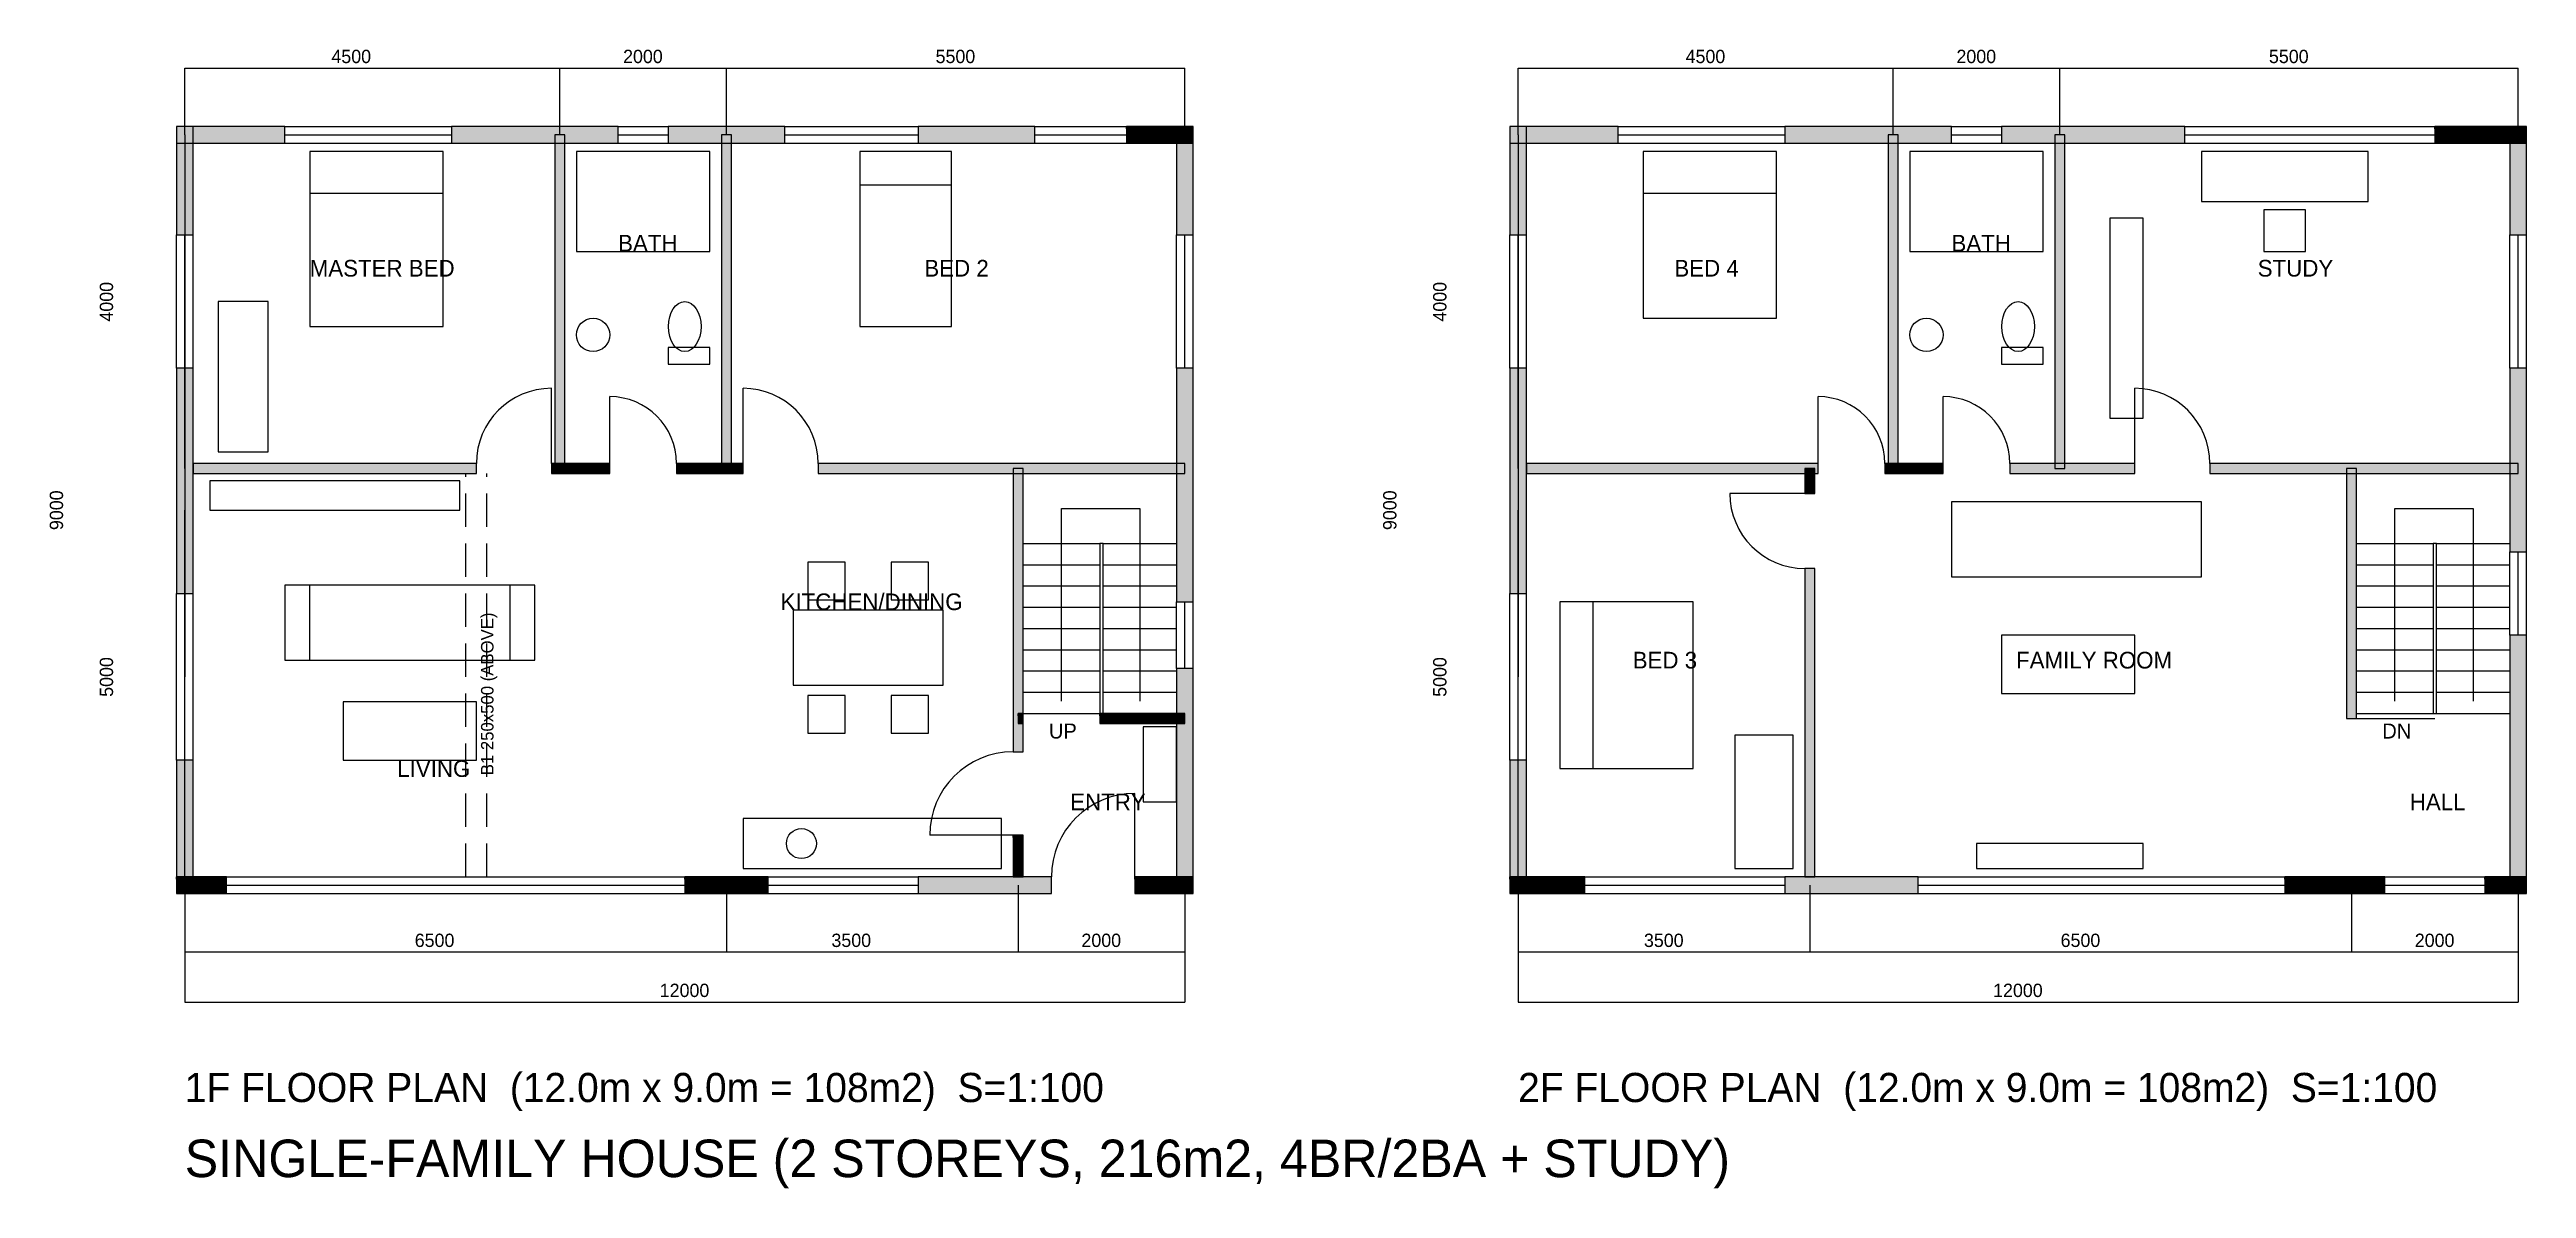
# Model space of a CAD drawing. Header units: metres. Extents: x -1622 to 28100, y -3635 to 10022.
import ezdxf

# ---------------------------------------------------------------- set-up
doc = ezdxf.new("R2010")
doc.units = ezdxf.units.M
for name, color, linetype in [('A-BEAM', 30, 'CONTINUOUS'), ('A-DIM', 1, 'CONTINUOUS'), ('A-DOOR', 2, 'CONTINUOUS'), ('A-FURN', 8, 'CONTINUOUS'), ('A-STAIR', 6, 'CONTINUOUS'), ('A-TEXT', 3, 'CONTINUOUS'), ('A-WALL', 7, 'CONTINUOUS'), ('A-WIND', 4, 'CONTINUOUS')]:
    doc.layers.add(name, color=color, linetype=linetype)
doc.dimstyles.get("Standard").update_dxf_attribs({"dimtxt": 2.5, "dimasz": 2.5, "dimexe": 1.25, "dimexo": 0.625, "dimtad": 1, "dimcen": 2.5, "dimazin": 3, "dimtfac": 1, "dimtmove": 0, "dimatfit": 3})

# ---------------------------------------------------------------- blocks, each defined once
blk = doc.blocks.new('_CLOSEDFILLED')
at = {"color": 0, "linetype": 'BYBLOCK'}
blk.add_solid([(-1, 0), (0, 0), (-1, 0)], dxfattribs=at)
blk = doc.blocks.new('*D1')
for p, q in [((0, 0), (0, -1400)), ((12000, 0), (12000, -1400)), ((0.25, -1400), (5997.5, -1400)), ((6002.5, -1400), (11999.75, -1400))]:
    blk.add_line(p, q)
at = {"layer": 'Defpoints'}
for p in [(0, 0), (12000, 0), (0, -1400)]:
    blk.add_point(p, dxfattribs=at)
at = {"xscale": 0.25, "yscale": 0.25, "rotation": 180}
blk.add_blockref('_CLOSEDFILLED', (0, -1400), dxfattribs=at)
at = {"xscale": 0.25, "yscale": 0.25}
blk.add_blockref('_CLOSEDFILLED', (12000, -1400), dxfattribs=at)
at = {"insert": (6000, -1400), "char_height": 1, "attachment_point": 5}
blk.add_mtext('12000', dxfattribs=at)
blk = doc.blocks.new('*D2')
for p, q in [((0, 9000), (0, 4500)), ((-0.25, 4500), (-0.5, 4500)), ((0, 0), (0, 4500)), ((0, 4500), (0, 4500)), ((0.25, 4500), (0.5, 4500))]:
    blk.add_line(p, q)
at = {"layer": 'Defpoints'}
for p in [(0, 9000), (0, 4500), (0, 0)]:
    blk.add_point(p, dxfattribs=at)
at = {"xscale": 0.25, "yscale": 0.25}
blk.add_blockref('_CLOSEDFILLED', (0, 4500), dxfattribs=at)
at = {"xscale": 0.25, "yscale": 0.25, "rotation": 180}
blk.add_blockref('_CLOSEDFILLED', (0, 4500), dxfattribs=at)
at = {"insert": (0, 4501.125), "char_height": 1, "attachment_point": 5}
blk.add_mtext('0', dxfattribs=at)
blk = doc.blocks.new('*D3')
for p, q in [((0, 0), (0, -800)), ((6500, 0), (6500, -800)), ((0.25, -800), (3248, -800)), ((3252, -800), (6499.75, -800))]:
    blk.add_line(p, q)
at = {"layer": 'Defpoints'}
for p in [(0, 0), (6500, 0), (0, -800)]:
    blk.add_point(p, dxfattribs=at)
at = {"xscale": 0.25, "yscale": 0.25, "rotation": 180}
blk.add_blockref('_CLOSEDFILLED', (0, -800), dxfattribs=at)
at = {"xscale": 0.25, "yscale": 0.25}
blk.add_blockref('_CLOSEDFILLED', (6500, -800), dxfattribs=at)
at = {"insert": (3250, -800), "char_height": 1, "attachment_point": 5}
blk.add_mtext('6500', dxfattribs=at)
blk = doc.blocks.new('*D4')
for p, q in [((6500, 0), (6500, -800)), ((10000, 0), (10000, -800)), ((6500.25, -800), (8248, -800)), ((8252, -800), (9999.75, -800))]:
    blk.add_line(p, q)
at = {"layer": 'Defpoints'}
for p in [(6500, 0), (10000, 0), (6500, -800)]:
    blk.add_point(p, dxfattribs=at)
at = {"xscale": 0.25, "yscale": 0.25, "rotation": 180}
blk.add_blockref('_CLOSEDFILLED', (6500, -800), dxfattribs=at)
at = {"xscale": 0.25, "yscale": 0.25}
blk.add_blockref('_CLOSEDFILLED', (10000, -800), dxfattribs=at)
at = {"insert": (8250, -800), "char_height": 1, "attachment_point": 5}
blk.add_mtext('3500', dxfattribs=at)
blk = doc.blocks.new('*D5')
for p, q in [((10000, 0), (10000, -800)), ((12000, 0), (12000, -800)), ((10000.25, -800), (10998, -800)), ((11002, -800), (11999.75, -800))]:
    blk.add_line(p, q)
at = {"layer": 'Defpoints'}
for p in [(10000, 0), (12000, 0), (10000, -800)]:
    blk.add_point(p, dxfattribs=at)
at = {"xscale": 0.25, "yscale": 0.25, "rotation": 180}
blk.add_blockref('_CLOSEDFILLED', (10000, -800), dxfattribs=at)
at = {"xscale": 0.25, "yscale": 0.25}
blk.add_blockref('_CLOSEDFILLED', (12000, -800), dxfattribs=at)
at = {"insert": (11000, -800), "char_height": 1, "attachment_point": 5}
blk.add_mtext('2000', dxfattribs=at)
blk = doc.blocks.new('*D6')
for p, q in [((0, 5000), (0, 2500)), ((-0.25, 2500), (-0.5, 2500)), ((0, 0), (0, 2500)), ((0, 2500), (0, 2500)), ((0.25, 2500), (0.5, 2500))]:
    blk.add_line(p, q)
at = {"layer": 'Defpoints'}
for p in [(0, 5000), (0, 2500), (0, 0)]:
    blk.add_point(p, dxfattribs=at)
at = {"xscale": 0.25, "yscale": 0.25}
blk.add_blockref('_CLOSEDFILLED', (0, 2500), dxfattribs=at)
at = {"xscale": 0.25, "yscale": 0.25, "rotation": 180}
blk.add_blockref('_CLOSEDFILLED', (0, 2500), dxfattribs=at)
at = {"insert": (0, 2501.125), "char_height": 1, "attachment_point": 5}
blk.add_mtext('0', dxfattribs=at)
blk = doc.blocks.new('*D7')
for p, q in [((0, 9000), (0, 7000)), ((-0.25, 7000), (-0.5, 7000)), ((0, 5000), (0, 7000)), ((0, 7000), (0, 7000)), ((0.25, 7000), (0.5, 7000))]:
    blk.add_line(p, q)
at = {"layer": 'Defpoints'}
for p in [(0, 9000), (0, 7000), (0, 5000)]:
    blk.add_point(p, dxfattribs=at)
at = {"xscale": 0.25, "yscale": 0.25}
blk.add_blockref('_CLOSEDFILLED', (0, 7000), dxfattribs=at)
at = {"xscale": 0.25, "yscale": 0.25, "rotation": 180}
blk.add_blockref('_CLOSEDFILLED', (0, 7000), dxfattribs=at)
at = {"insert": (0, 7001.125), "char_height": 1, "attachment_point": 5}
blk.add_mtext('0', dxfattribs=at)
blk = doc.blocks.new('*D8')
for p, q in [((0, 9000), (0, 9800)), ((0.25, 9800), (2248, 9800)), ((2252, 9800), (4499.75, 9800)), ((4500, 9000), (4500, 9800))]:
    blk.add_line(p, q)
at = {"layer": 'Defpoints'}
for p in [(0, 9800), (0, 9000), (4500, 9000)]:
    blk.add_point(p, dxfattribs=at)
at = {"xscale": 0.25, "yscale": 0.25, "rotation": 180}
blk.add_blockref('_CLOSEDFILLED', (0, 9800), dxfattribs=at)
at = {"xscale": 0.25, "yscale": 0.25}
blk.add_blockref('_CLOSEDFILLED', (4500, 9800), dxfattribs=at)
at = {"insert": (2250, 9800), "char_height": 1, "attachment_point": 5}
blk.add_mtext('4500', dxfattribs=at)
blk = doc.blocks.new('*D9')
for p, q in [((4500, 9000), (4500, 9800)), ((4500.25, 9800), (5498, 9800)), ((5502, 9800), (6499.75, 9800)), ((6500, 9000), (6500, 9800))]:
    blk.add_line(p, q)
at = {"layer": 'Defpoints'}
for p in [(4500, 9800), (4500, 9000), (6500, 9000)]:
    blk.add_point(p, dxfattribs=at)
at = {"xscale": 0.25, "yscale": 0.25, "rotation": 180}
blk.add_blockref('_CLOSEDFILLED', (4500, 9800), dxfattribs=at)
at = {"xscale": 0.25, "yscale": 0.25}
blk.add_blockref('_CLOSEDFILLED', (6500, 9800), dxfattribs=at)
at = {"insert": (5500, 9800), "char_height": 1, "attachment_point": 5}
blk.add_mtext('2000', dxfattribs=at)
blk = doc.blocks.new('*D10')
for p, q in [((6500, 9000), (6500, 9800)), ((6500.25, 9800), (9248, 9800)), ((9252, 9800), (11999.75, 9800)), ((12000, 9000), (12000, 9800))]:
    blk.add_line(p, q)
at = {"layer": 'Defpoints'}
for p in [(6500, 9800), (6500, 9000), (12000, 9000)]:
    blk.add_point(p, dxfattribs=at)
at = {"xscale": 0.25, "yscale": 0.25, "rotation": 180}
blk.add_blockref('_CLOSEDFILLED', (6500, 9800), dxfattribs=at)
at = {"xscale": 0.25, "yscale": 0.25}
blk.add_blockref('_CLOSEDFILLED', (12000, 9800), dxfattribs=at)
at = {"insert": (9250, 9800), "char_height": 1, "attachment_point": 5}
blk.add_mtext('5500', dxfattribs=at)
blk = doc.blocks.new('*D11')
for p, q in [((16000, 0), (16000, -1400)), ((28000, 0), (28000, -1400)), ((16000.25, -1400), (21997.5, -1400)), ((22002.5, -1400), (27999.75, -1400))]:
    blk.add_line(p, q)
at = {"layer": 'Defpoints'}
for p in [(16000, 0), (28000, 0), (16000, -1400)]:
    blk.add_point(p, dxfattribs=at)
at = {"xscale": 0.25, "yscale": 0.25, "rotation": 180}
blk.add_blockref('_CLOSEDFILLED', (16000, -1400), dxfattribs=at)
at = {"xscale": 0.25, "yscale": 0.25}
blk.add_blockref('_CLOSEDFILLED', (28000, -1400), dxfattribs=at)
at = {"insert": (22000, -1400), "char_height": 1, "attachment_point": 5}
blk.add_mtext('12000', dxfattribs=at)
blk = doc.blocks.new('*D12')
for p, q in [((16000, 9000), (16000, 4500)), ((15999.75, 4500), (15999.5, 4500)), ((16000, 0), (16000, 4500)), ((16000, 4500), (16000, 4500)), ((16000.25, 4500), (16000.5, 4500))]:
    blk.add_line(p, q)
at = {"layer": 'Defpoints'}
for p in [(16000, 9000), (16000, 4500), (16000, 0)]:
    blk.add_point(p, dxfattribs=at)
at = {"xscale": 0.25, "yscale": 0.25}
blk.add_blockref('_CLOSEDFILLED', (16000, 4500), dxfattribs=at)
at = {"xscale": 0.25, "yscale": 0.25, "rotation": 180}
blk.add_blockref('_CLOSEDFILLED', (16000, 4500), dxfattribs=at)
at = {"insert": (16000, 4501.125), "char_height": 1, "attachment_point": 5}
blk.add_mtext('0', dxfattribs=at)
blk = doc.blocks.new('*D13')
for p, q in [((16000, 0), (16000, -800)), ((19500, 0), (19500, -800)), ((16000.25, -800), (17748, -800)), ((17752, -800), (19499.75, -800))]:
    blk.add_line(p, q)
at = {"layer": 'Defpoints'}
for p in [(16000, 0), (19500, 0), (16000, -800)]:
    blk.add_point(p, dxfattribs=at)
at = {"xscale": 0.25, "yscale": 0.25, "rotation": 180}
blk.add_blockref('_CLOSEDFILLED', (16000, -800), dxfattribs=at)
at = {"xscale": 0.25, "yscale": 0.25}
blk.add_blockref('_CLOSEDFILLED', (19500, -800), dxfattribs=at)
at = {"insert": (17750, -800), "char_height": 1, "attachment_point": 5}
blk.add_mtext('3500', dxfattribs=at)
blk = doc.blocks.new('*D14')
for p, q in [((19500, 0), (19500, -800)), ((26000, 0), (26000, -800)), ((19500.25, -800), (22748, -800)), ((22752, -800), (25999.75, -800))]:
    blk.add_line(p, q)
at = {"layer": 'Defpoints'}
for p in [(19500, 0), (26000, 0), (19500, -800)]:
    blk.add_point(p, dxfattribs=at)
at = {"xscale": 0.25, "yscale": 0.25, "rotation": 180}
blk.add_blockref('_CLOSEDFILLED', (19500, -800), dxfattribs=at)
at = {"xscale": 0.25, "yscale": 0.25}
blk.add_blockref('_CLOSEDFILLED', (26000, -800), dxfattribs=at)
at = {"insert": (22750, -800), "char_height": 1, "attachment_point": 5}
blk.add_mtext('6500', dxfattribs=at)
blk = doc.blocks.new('*D15')
for p, q in [((26000, 0), (26000, -800)), ((28000, 0), (28000, -800)), ((26000.25, -800), (26998, -800)), ((27002, -800), (27999.75, -800))]:
    blk.add_line(p, q)
at = {"layer": 'Defpoints'}
for p in [(26000, 0), (28000, 0), (26000, -800)]:
    blk.add_point(p, dxfattribs=at)
at = {"xscale": 0.25, "yscale": 0.25, "rotation": 180}
blk.add_blockref('_CLOSEDFILLED', (26000, -800), dxfattribs=at)
at = {"xscale": 0.25, "yscale": 0.25}
blk.add_blockref('_CLOSEDFILLED', (28000, -800), dxfattribs=at)
at = {"insert": (27000, -800), "char_height": 1, "attachment_point": 5}
blk.add_mtext('2000', dxfattribs=at)
blk = doc.blocks.new('*D16')
for p, q in [((16000, 5000), (16000, 2500)), ((15999.75, 2500), (15999.5, 2500)), ((16000, 0), (16000, 2500)), ((16000, 2500), (16000, 2500)), ((16000.25, 2500), (16000.5, 2500))]:
    blk.add_line(p, q)
at = {"layer": 'Defpoints'}
for p in [(16000, 5000), (16000, 2500), (16000, 0)]:
    blk.add_point(p, dxfattribs=at)
at = {"xscale": 0.25, "yscale": 0.25}
blk.add_blockref('_CLOSEDFILLED', (16000, 2500), dxfattribs=at)
at = {"xscale": 0.25, "yscale": 0.25, "rotation": 180}
blk.add_blockref('_CLOSEDFILLED', (16000, 2500), dxfattribs=at)
at = {"insert": (16000, 2501.125), "char_height": 1, "attachment_point": 5}
blk.add_mtext('0', dxfattribs=at)
blk = doc.blocks.new('*D17')
for p, q in [((16000, 9000), (16000, 7000)), ((15999.75, 7000), (15999.5, 7000)), ((16000, 5000), (16000, 7000)), ((16000, 7000), (16000, 7000)), ((16000.25, 7000), (16000.5, 7000))]:
    blk.add_line(p, q)
at = {"layer": 'Defpoints'}
for p in [(16000, 9000), (16000, 7000), (16000, 5000)]:
    blk.add_point(p, dxfattribs=at)
at = {"xscale": 0.25, "yscale": 0.25}
blk.add_blockref('_CLOSEDFILLED', (16000, 7000), dxfattribs=at)
at = {"xscale": 0.25, "yscale": 0.25, "rotation": 180}
blk.add_blockref('_CLOSEDFILLED', (16000, 7000), dxfattribs=at)
at = {"insert": (16000, 7001.125), "char_height": 1, "attachment_point": 5}
blk.add_mtext('0', dxfattribs=at)
blk = doc.blocks.new('*D18')
for p, q in [((16000, 9000), (16000, 9800)), ((16000.25, 9800), (18248, 9800)), ((18252, 9800), (20499.75, 9800)), ((20500, 9000), (20500, 9800))]:
    blk.add_line(p, q)
at = {"layer": 'Defpoints'}
for p in [(16000, 9800), (16000, 9000), (20500, 9000)]:
    blk.add_point(p, dxfattribs=at)
at = {"xscale": 0.25, "yscale": 0.25, "rotation": 180}
blk.add_blockref('_CLOSEDFILLED', (16000, 9800), dxfattribs=at)
at = {"xscale": 0.25, "yscale": 0.25}
blk.add_blockref('_CLOSEDFILLED', (20500, 9800), dxfattribs=at)
at = {"insert": (18250, 9800), "char_height": 1, "attachment_point": 5}
blk.add_mtext('4500', dxfattribs=at)
blk = doc.blocks.new('*D19')
for p, q in [((20500, 9000), (20500, 9800)), ((20500.25, 9800), (21498, 9800)), ((21502, 9800), (22499.75, 9800)), ((22500, 9000), (22500, 9800))]:
    blk.add_line(p, q)
at = {"layer": 'Defpoints'}
for p in [(20500, 9800), (20500, 9000), (22500, 9000)]:
    blk.add_point(p, dxfattribs=at)
at = {"xscale": 0.25, "yscale": 0.25, "rotation": 180}
blk.add_blockref('_CLOSEDFILLED', (20500, 9800), dxfattribs=at)
at = {"xscale": 0.25, "yscale": 0.25}
blk.add_blockref('_CLOSEDFILLED', (22500, 9800), dxfattribs=at)
at = {"insert": (21500, 9800), "char_height": 1, "attachment_point": 5}
blk.add_mtext('2000', dxfattribs=at)
blk = doc.blocks.new('*D20')
for p, q in [((22500, 9000), (22500, 9800)), ((22500.25, 9800), (25248, 9800)), ((25252, 9800), (27999.75, 9800)), ((28000, 9000), (28000, 9800))]:
    blk.add_line(p, q)
at = {"layer": 'Defpoints'}
for p in [(22500, 9800), (22500, 9000), (28000, 9000)]:
    blk.add_point(p, dxfattribs=at)
at = {"xscale": 0.25, "yscale": 0.25, "rotation": 180}
blk.add_blockref('_CLOSEDFILLED', (22500, 9800), dxfattribs=at)
at = {"xscale": 0.25, "yscale": 0.25}
blk.add_blockref('_CLOSEDFILLED', (28000, 9800), dxfattribs=at)
at = {"insert": (25250, 9800), "char_height": 1, "attachment_point": 5}
blk.add_mtext('5500', dxfattribs=at)

msp = doc.modelspace()

# ---------------------------------------------------------------- hatches: boundary and pattern name
h = msp.add_hatch()
h.set_pattern_fill('SOLID')
h.paths.add_polyline_path([(-100, 8900), (1200, 8900), (1200, 9100), (-100, 9100)])
h = msp.add_hatch()
h.set_pattern_fill('SOLID')
h.paths.add_polyline_path([(-100, 7800), (100, 7800), (100, 9100), (-100, 9100)])
h = msp.add_hatch()
h.set_pattern_fill('SOLID')
h.paths.add_polyline_path([(3200, 8900), (5200, 8900), (5200, 9100), (3200, 9100)])
h = msp.add_hatch()
h.set_pattern_fill('SOLID')
h.paths.add_polyline_path([(4440, 5000), (4560, 5000), (4560, 9000), (4440, 9000)])
h = msp.add_hatch()
h.set_pattern_fill('SOLID')
h.paths.add_polyline_path([(5800, 8900), (7200, 8900), (7200, 9100), (5800, 9100)])
h = msp.add_hatch()
h.set_pattern_fill('SOLID')
h.paths.add_polyline_path([(6440, 5000), (6560, 5000), (6560, 9000), (6440, 9000)])
h = msp.add_hatch()
h.set_pattern_fill('SOLID')
h.paths.add_polyline_path([(8800, 8900), (10200, 8900), (10200, 9100), (8800, 9100)])
h = msp.add_hatch()
h.set_pattern_fill('SOLID')
h.paths.add_polyline_path([(11300, 8900), (12100, 8900), (12100, 9100), (11300, 9100)])
h = msp.add_hatch()
h.set_pattern_fill('SOLID')
h.paths.add_polyline_path([(11900, 7800), (12100, 7800), (12100, 9100), (11900, 9100)])
h = msp.add_hatch()
h.set_pattern_fill('SOLID')
h.paths.add_polyline_path([(15900, 8900), (17200, 8900), (17200, 9100), (15900, 9100)])
h = msp.add_hatch()
h.set_pattern_fill('SOLID')
h.paths.add_polyline_path([(15900, 7800), (16100, 7800), (16100, 9100), (15900, 9100)])
h = msp.add_hatch()
h.set_pattern_fill('SOLID')
h.paths.add_polyline_path([(19200, 8900), (21200, 8900), (21200, 9100), (19200, 9100)])
h = msp.add_hatch()
h.set_pattern_fill('SOLID')
h.paths.add_polyline_path([(20440, 5000), (20560, 5000), (20560, 9000), (20440, 9000)])
h = msp.add_hatch()
h.set_pattern_fill('SOLID')
h.paths.add_polyline_path([(21800, 8900), (24000, 8900), (24000, 9100), (21800, 9100)])
h = msp.add_hatch()
h.set_pattern_fill('SOLID')
h.paths.add_polyline_path([(22440, 5000), (22560, 5000), (22560, 9000), (22440, 9000)])
h = msp.add_hatch()
h.set_pattern_fill('SOLID')
h.paths.add_polyline_path([(27000, 8900), (28100, 8900), (28100, 9100), (27000, 9100)])
h = msp.add_hatch()
h.set_pattern_fill('SOLID')
h.paths.add_polyline_path([(27900, 7800), (28100, 7800), (28100, 9100), (27900, 9100)])
h = msp.add_hatch()
h.set_pattern_fill('SOLID')
h.paths.add_polyline_path([(-100, 3500), (100, 3500), (100, 6200), (-100, 6200)])
h = msp.add_hatch()
h.set_pattern_fill('SOLID')
h.paths.add_polyline_path([(11900, 3400), (12100, 3400), (12100, 6200), (11900, 6200)])
h = msp.add_hatch()
h.set_pattern_fill('SOLID')
h.paths.add_polyline_path([(15900, 3500), (16100, 3500), (16100, 6200), (15900, 6200)])
h = msp.add_hatch()
h.set_pattern_fill('SOLID')
h.paths.add_polyline_path([(27900, 4000), (28100, 4000), (28100, 6200), (27900, 6200)])
h = msp.add_hatch()
h.set_pattern_fill('SOLID')
h.paths.add_polyline_path([(100, 4940), (3500, 4940), (3500, 5060), (100, 5060)])
h = msp.add_hatch()
h.set_pattern_fill('SOLID')
h.paths.add_polyline_path([(4400, 4940), (5100, 4940), (5100, 5060), (4400, 5060)])
h = msp.add_hatch()
h.set_pattern_fill('SOLID')
h.paths.add_polyline_path([(5900, 4940), (6700, 4940), (6700, 5060), (5900, 5060)])
h = msp.add_hatch()
h.set_pattern_fill('SOLID')
h.paths.add_polyline_path([(7600, 4940), (12000, 4940), (12000, 5060), (7600, 5060)])
h = msp.add_hatch()
h.set_pattern_fill('SOLID')
h.paths.add_polyline_path([(16100, 4940), (19600, 4940), (19600, 5060), (16100, 5060)])
h = msp.add_hatch()
h.set_pattern_fill('SOLID')
h.paths.add_polyline_path([(20400, 4940), (21100, 4940), (21100, 5060), (20400, 5060)])
h = msp.add_hatch()
h.set_pattern_fill('SOLID')
h.paths.add_polyline_path([(21900, 4940), (23400, 4940), (23400, 5060), (21900, 5060)])
h = msp.add_hatch()
h.set_pattern_fill('SOLID')
h.paths.add_polyline_path([(24300, 4940), (28000, 4940), (28000, 5060), (24300, 5060)])
h = msp.add_hatch()
h.set_pattern_fill('SOLID')
h.paths.add_polyline_path([(9940, 1600), (10060, 1600), (10060, 5000), (9940, 5000)])
h = msp.add_hatch()
h.set_pattern_fill('SOLID')
h.paths.add_polyline_path([(19440, 4700), (19560, 4700), (19560, 5000), (19440, 5000)])
h = msp.add_hatch()
h.set_pattern_fill('SOLID')
h.paths.add_polyline_path([(25940, 2000), (26060, 2000), (26060, 5000), (25940, 5000)])
h = msp.add_hatch()
h.set_pattern_fill('SOLID')
h.paths.add_polyline_path([(19440, 100), (19560, 100), (19560, 3800), (19440, 3800)])
h = msp.add_hatch()
h.set_pattern_fill('SOLID')
h.paths.add_polyline_path([(27900, -100), (28100, -100), (28100, 3000), (27900, 3000)])
h = msp.add_hatch()
h.set_pattern_fill('SOLID')
h.paths.add_polyline_path([(11900, -100), (12100, -100), (12100, 2600), (11900, 2600)])
h = msp.add_hatch()
h.set_pattern_fill('SOLID')
h.paths.add_polyline_path([(10000, 1940), (10060, 1940), (10060, 2060), (10000, 2060)])
h = msp.add_hatch()
h.set_pattern_fill('SOLID')
h.paths.add_polyline_path([(10980, 1940), (12000, 1940), (12000, 2060), (10980, 2060)])
h = msp.add_hatch()
h.set_pattern_fill('SOLID')
h.paths.add_polyline_path([(-100, -100), (100, -100), (100, 1500), (-100, 1500)])
h = msp.add_hatch()
h.set_pattern_fill('SOLID')
h.paths.add_polyline_path([(15900, -100), (16100, -100), (16100, 1500), (15900, 1500)])
h = msp.add_hatch()
h.set_pattern_fill('SOLID')
h.paths.add_polyline_path([(9940, 100), (10060, 100), (10060, 600), (9940, 600)])
h = msp.add_hatch()
h.set_pattern_fill('SOLID')
h.paths.add_polyline_path([(-100, -100), (500, -100), (500, 100), (-100, 100)])
h = msp.add_hatch()
h.set_pattern_fill('SOLID')
h.paths.add_polyline_path([(6000, -100), (7000, -100), (7000, 100), (6000, 100)])
h = msp.add_hatch()
h.set_pattern_fill('SOLID')
h.paths.add_polyline_path([(8800, -100), (10400, -100), (10400, 100), (8800, 100)])
h = msp.add_hatch()
h.set_pattern_fill('SOLID')
h.paths.add_polyline_path([(11400, -100), (12100, -100), (12100, 100), (11400, 100)])
h = msp.add_hatch()
h.set_pattern_fill('SOLID')
h.paths.add_polyline_path([(15900, -100), (16800, -100), (16800, 100), (15900, 100)])
h = msp.add_hatch()
h.set_pattern_fill('SOLID')
h.paths.add_polyline_path([(19200, -100), (20800, -100), (20800, 100), (19200, 100)])
h = msp.add_hatch()
h.set_pattern_fill('SOLID')
h.paths.add_polyline_path([(25200, -100), (26400, -100), (26400, 100), (25200, 100)])
h = msp.add_hatch()
h.set_pattern_fill('SOLID')
h.paths.add_polyline_path([(27600, -100), (28100, -100), (28100, 100), (27600, 100)])

# ---------------------------------------------------------------- linework, layer by layer
at = {"layer": 'A-BEAM'}
for p, q in [((3375, 4900), (3375, 4940)), ((3625, 4900), (3625, 4940)), ((3375, 4300), (3375, 4700)), ((3625, 4300), (3625, 4700)), ((3375, 3700), (3375, 4100)), ((3625, 3700), (3625, 4100)), ((3375, 3100), (3375, 3500)), ((3625, 3100), (3625, 3500)), ((3375, 2500), (3375, 2900)), ((3625, 2500), (3625, 2900)), ((3375, 1900), (3375, 2300)), ((3625, 1900), (3625, 2300)), ((3375, 1300), (3375, 1700)), ((3625, 1300), (3625, 1700)), ((3375, 700), (3375, 1100)), ((3625, 700), (3625, 1100)), ((3375, 100), (3375, 500)), ((3625, 100), (3625, 500))]:
    msp.add_line(p, q, dxfattribs=at)
at = {"layer": 'A-DOOR'}
for p, q in [((4400, 5060), (4400, 5960)), ((6700, 5060), (6700, 5960)), ((23400, 5060), (23400, 5960)), ((5100, 5060), (5100, 5860)), ((19600, 5060), (19600, 5860)), ((21100, 5060), (21100, 5860)), ((19440, 4700), (18540, 4700)), ((11400, 100), (11400, 1100)), ((9940, 600), (8940, 600))]:
    msp.add_line(p, q, dxfattribs=at)
for centre, radius, start, end in [((4400, 5060), 900, 90, 180), ((6700, 5060), 900, 0, 90), ((23400, 5060), 900, 0, 90), ((5100, 5060), 800, 0, 90), ((19600, 5060), 800, 0, 90), ((21100, 5060), 800, 0, 90), ((19440, 4700), 900, 180, 270), ((9940, 600), 1000, 90, 180), ((11400, 100), 1000, 90, 180)]:
    msp.add_arc(centre, radius, start, end, dxfattribs=at)
at = {"layer": 'A-FURN'}
for points in [[(1500, 6700), (3100, 6700), (3100, 8800), (1500, 8800)], [(1500, 8300), (3100, 8300), (3100, 8800), (1500, 8800)], [(4700, 7600), (6300, 7600), (6300, 8800), (4700, 8800)], [(8100, 6700), (9200, 6700), (9200, 8800), (8100, 8800)], [(8100, 8400), (9200, 8400), (9200, 8800), (8100, 8800)], [(17500, 6800), (19100, 6800), (19100, 8800), (17500, 8800)], [(17500, 8300), (19100, 8300), (19100, 8800), (17500, 8800)], [(20700, 7600), (22300, 7600), (22300, 8800), (20700, 8800)], [(24200, 8200), (26200, 8200), (26200, 8800), (24200, 8800)], [(24950, 7600), (25450, 7600), (25450, 8100), (24950, 8100)], [(23100, 5600), (23500, 5600), (23500, 8000), (23100, 8000)], [(400, 5200), (1000, 5200), (1000, 7000), (400, 7000)], [(5800, 6250), (6300, 6250), (6300, 6450), (5800, 6450)], [(21800, 6250), (22300, 6250), (22300, 6450), (21800, 6450)], [(300, 4500), (3300, 4500), (3300, 4850), (300, 4850)], [(21200, 3700), (24200, 3700), (24200, 4600), (21200, 4600)], [(7475, 3425), (7925, 3425), (7925, 3875), (7475, 3875)], [(8475, 3425), (8925, 3425), (8925, 3875), (8475, 3875)], [(1200, 2700), (4200, 2700), (4200, 3600), (1200, 3600)], [(1200, 2700), (1500, 2700), (1500, 3600), (1200, 3600)], [(3900, 2700), (4200, 2700), (4200, 3600), (3900, 3600)], [(7300, 2400), (9100, 2400), (9100, 3300), (7300, 3300)], [(16500, 1400), (18100, 1400), (18100, 3400), (16500, 3400)], [(16500, 1400), (16900, 1400), (16900, 3400), (16500, 3400)], [(21800, 2300), (23400, 2300), (23400, 3000), (21800, 3000)], [(1900, 1500), (3500, 1500), (3500, 2200), (1900, 2200)], [(7475, 1825), (7925, 1825), (7925, 2275), (7475, 2275)], [(8475, 1825), (8925, 1825), (8925, 2275), (8475, 2275)], [(11500, 1000), (11900, 1000), (11900, 1900), (11500, 1900)], [(18600, 200), (19300, 200), (19300, 1800), (18600, 1800)], [(6700, 200), (9800, 200), (9800, 800), (6700, 800)], [(21500, 200), (23500, 200), (23500, 500), (21500, 500)]]:
    msp.add_lwpolyline(points, close=True, dxfattribs=at)
for centre, radius in [((4900, 6600), 200), ((20900, 6600), 200), ((7400, 500), 180)]:
    msp.add_circle(centre, radius, dxfattribs=at)
for centre in [(6000, 6700), (22000, 6700)]:
    msp.add_ellipse(centre, major_axis=(0, 300), ratio=0.65, dxfattribs=at)
at = {"layer": 'A-STAIR'}
for p, q in [((10060, 4100), (10980, 4100)), ((11020, 4100), (11900, 4100)), ((26060, 4100), (26980, 4100)), ((27020, 4100), (27900, 4100)), ((10060, 3845), (10980, 3845)), ((10060, 3590), (10980, 3590)), ((11020, 3845), (11900, 3845)), ((11020, 3590), (11900, 3590)), ((26060, 3845), (26980, 3845)), ((26060, 3590), (26980, 3590)), ((27020, 3845), (27900, 3845)), ((27020, 3590), (27900, 3590)), ((10060, 3335), (10980, 3335)), ((11020, 3335), (11900, 3335)), ((26060, 3335), (26980, 3335)), ((27020, 3335), (27900, 3335)), ((10060, 3080), (10980, 3080)), ((11020, 3080), (11900, 3080)), ((26060, 3080), (26980, 3080)), ((27020, 3080), (27900, 3080)), ((10060, 2825), (10980, 2825)), ((11020, 2825), (11900, 2825)), ((26060, 2825), (26980, 2825)), ((27020, 2825), (27900, 2825)), ((10060, 2570), (10980, 2570)), ((11020, 2570), (11900, 2570)), ((26060, 2570), (26980, 2570)), ((27020, 2570), (27900, 2570)), ((10060, 2315), (10980, 2315)), ((11020, 2315), (11900, 2315)), ((26060, 2315), (26980, 2315)), ((27020, 2315), (27900, 2315)), ((10060, 2060), (10980, 2060)), ((11020, 2060), (11900, 2060)), ((26000, 2000), (27000, 2000)), ((26060, 2060), (26980, 2060)), ((27020, 2060), (27900, 2060))]:
    msp.add_line(p, q, dxfattribs=at)
for points in [[(10520, 2210), (10520, 4520), (11460, 4520), (11460, 2210)], [(26520, 2210), (26520, 4520), (27460, 4520), (27460, 2210)]]:
    msp.add_lwpolyline(points, dxfattribs=at)
for points in [[(10980, 2060), (11020, 2060), (11020, 4100), (10980, 4100)], [(26980, 2060), (27020, 2060), (27020, 4100), (26980, 4100)]]:
    msp.add_lwpolyline(points, close=True, dxfattribs=at)
at = {"layer": 'A-WALL'}
for points in [[(-100, 8900), (1200, 8900), (1200, 9100), (-100, 9100)], [(-100, 7800), (100, 7800), (100, 9100), (-100, 9100)], [(3200, 8900), (5200, 8900), (5200, 9100), (3200, 9100)], [(4440, 5000), (4560, 5000), (4560, 9000), (4440, 9000)], [(5800, 8900), (7200, 8900), (7200, 9100), (5800, 9100)], [(6440, 5000), (6560, 5000), (6560, 9000), (6440, 9000)], [(8800, 8900), (10200, 8900), (10200, 9100), (8800, 9100)], [(11300, 8900), (12100, 8900), (12100, 9100), (11300, 9100)], [(11900, 7800), (12100, 7800), (12100, 9100), (11900, 9100)], [(15900, 8900), (17200, 8900), (17200, 9100), (15900, 9100)], [(15900, 7800), (16100, 7800), (16100, 9100), (15900, 9100)], [(19200, 8900), (21200, 8900), (21200, 9100), (19200, 9100)], [(20440, 5000), (20560, 5000), (20560, 9000), (20440, 9000)], [(21800, 8900), (24000, 8900), (24000, 9100), (21800, 9100)], [(22440, 5000), (22560, 5000), (22560, 9000), (22440, 9000)], [(27000, 8900), (28100, 8900), (28100, 9100), (27000, 9100)], [(27900, 7800), (28100, 7800), (28100, 9100), (27900, 9100)], [(-100, 3500), (100, 3500), (100, 6200), (-100, 6200)], [(11900, 3400), (12100, 3400), (12100, 6200), (11900, 6200)], [(15900, 3500), (16100, 3500), (16100, 6200), (15900, 6200)], [(27900, 4000), (28100, 4000), (28100, 6200), (27900, 6200)], [(100, 4940), (3500, 4940), (3500, 5060), (100, 5060)], [(4400, 4940), (5100, 4940), (5100, 5060), (4400, 5060)], [(5900, 4940), (6700, 4940), (6700, 5060), (5900, 5060)], [(7600, 4940), (12000, 4940), (12000, 5060), (7600, 5060)], [(16100, 4940), (19600, 4940), (19600, 5060), (16100, 5060)], [(20400, 4940), (21100, 4940), (21100, 5060), (20400, 5060)], [(21900, 4940), (23400, 4940), (23400, 5060), (21900, 5060)], [(24300, 4940), (28000, 4940), (28000, 5060), (24300, 5060)], [(9940, 1600), (10060, 1600), (10060, 5000), (9940, 5000)], [(19440, 4700), (19560, 4700), (19560, 5000), (19440, 5000)], [(25940, 2000), (26060, 2000), (26060, 5000), (25940, 5000)], [(19440, 100), (19560, 100), (19560, 3800), (19440, 3800)], [(27900, -100), (28100, -100), (28100, 3000), (27900, 3000)], [(11900, -100), (12100, -100), (12100, 2600), (11900, 2600)], [(10000, 1940), (10060, 1940), (10060, 2060), (10000, 2060)], [(10980, 1940), (12000, 1940), (12000, 2060), (10980, 2060)], [(-100, -100), (100, -100), (100, 1500), (-100, 1500)], [(15900, -100), (16100, -100), (16100, 1500), (15900, 1500)], [(9940, 100), (10060, 100), (10060, 600), (9940, 600)], [(-100, -100), (500, -100), (500, 100), (-100, 100)], [(6000, -100), (7000, -100), (7000, 100), (6000, 100)], [(8800, -100), (10400, -100), (10400, 100), (8800, 100)], [(11400, -100), (12100, -100), (12100, 100), (11400, 100)], [(15900, -100), (16800, -100), (16800, 100), (15900, 100)], [(19200, -100), (20800, -100), (20800, 100), (19200, 100)], [(25200, -100), (26400, -100), (26400, 100), (25200, 100)], [(27600, -100), (28100, -100), (28100, 100), (27600, 100)]]:
    msp.add_lwpolyline(points, close=True, dxfattribs=at)
at = {"layer": 'A-WIND'}
for p, q in [((1200, 9100), (3200, 9100)), ((1200, 9000), (3200, 9000)), ((5200, 9100), (5800, 9100)), ((5200, 9000), (5800, 9000)), ((7200, 9100), (8800, 9100)), ((7200, 9000), (8800, 9000)), ((10200, 9100), (11300, 9100)), ((10200, 9000), (11300, 9000)), ((17200, 9100), (19200, 9100)), ((17200, 9000), (19200, 9000)), ((21200, 9100), (21800, 9100)), ((21200, 9000), (21800, 9000)), ((24000, 9100), (27000, 9100)), ((24000, 9000), (27000, 9000)), ((1200, 8900), (3200, 8900)), ((5200, 8900), (5800, 8900)), ((7200, 8900), (8800, 8900)), ((10200, 8900), (11300, 8900)), ((17200, 8900), (19200, 8900)), ((21200, 8900), (21800, 8900)), ((24000, 8900), (27000, 8900)), ((-100, 6200), (-100, 7800)), ((0, 6200), (0, 7800)), ((100, 6200), (100, 7800)), ((11900, 6200), (11900, 7800)), ((12000, 6200), (12000, 7800)), ((12100, 6200), (12100, 7800)), ((15900, 6200), (15900, 7800)), ((16000, 6200), (16000, 7800)), ((16100, 6200), (16100, 7800)), ((27900, 6200), (27900, 7800)), ((28000, 6200), (28000, 7800)), ((28100, 6200), (28100, 7800)), ((27900, 3000), (27900, 4000)), ((28000, 3000), (28000, 4000)), ((28100, 3000), (28100, 4000)), ((-100, 1500), (-100, 3500)), ((0, 1500), (0, 3500)), ((100, 1500), (100, 3500)), ((11900, 2600), (11900, 3400)), ((12000, 2600), (12000, 3400)), ((12100, 2600), (12100, 3400)), ((15900, 1500), (15900, 3500)), ((16000, 1500), (16000, 3500)), ((16100, 1500), (16100, 3500)), ((500, 100), (6000, 100)), ((500, 0), (6000, 0)), ((7000, 100), (8800, 100)), ((7000, 0), (8800, 0)), ((16800, 100), (19200, 100)), ((16800, 0), (19200, 0)), ((20800, 100), (25200, 100)), ((20800, 0), (25200, 0)), ((26400, 100), (27600, 100)), ((26400, 0), (27600, 0)), ((500, -100), (6000, -100)), ((7000, -100), (8800, -100)), ((16800, -100), (19200, -100)), ((20800, -100), (25200, -100)), ((26400, -100), (27600, -100))]:
    msp.add_line(p, q, dxfattribs=at)

# ---------------------------------------------------------------- texts
at = {"layer": 'A-BEAM'}
msp.add_text('B1 250x500 (ABOVE)', height=150, rotation=90, dxfattribs=at).set_placement((3705, 1320))
at = {"layer": 'A-DIM'}
for s, p in [('4500', (1760, 9860)), ('2000', (5260, 9860)), ('5500', (9010, 9860)), ('4500', (18010, 9860)), ('2000', (21260, 9860)), ('5500', (25010, 9860)), ('6500', (2760, -740)), ('3500', (7760, -740)), ('2000', (10760, -740)), ('3500', (17510, -740)), ('6500', (22510, -740)), ('2000', (26760, -740)), ('12000', (5700, -1340)), ('12000', (21700, -1340))]:
    msp.add_text(s, height=160, dxfattribs=at).set_placement(p)
for s, p in [('4000', (-860, 6760)), ('4000', (15140, 6760)), ('9000', (-1460, 4260)), ('9000', (14540, 4260)), ('5000', (-860, 2260)), ('5000', (15140, 2260))]:
    msp.add_text(s, height=160, rotation=90, dxfattribs=at).set_placement(p)
at = {"layer": 'A-TEXT'}
for s, height, p in [('BATH', 200, (5200, 7600)), ('BATH', 200, (21200, 7600)), ('MASTER BED', 200, (1500, 7300)), ('BED 2', 200, (8875, 7300)), ('BED 4', 200, (17875, 7300)), ('STUDY', 200, (24875, 7300)), ('KITCHEN/DINING', 200, (7150, 3300)), ('BED 3', 200, (17375, 2600)), ('FAMILY ROOM', 200, (21975, 2600)), ('UP', 180, (10370, 1760)), ('DN', 180, (26370, 1760)), ('LIVING', 200, (2550, 1300)), ('ENTRY', 200, (10625, 900)), ('HALL', 200, (26700, 900)), ('1F FLOOR PLAN  (12.0m x 9.0m = 108m2)  S=1:100', 350, (0, -2600)), ('2F FLOOR PLAN  (12.0m x 9.0m = 108m2)  S=1:100', 350, (16000, -2600)), ('SINGLE-FAMILY HOUSE (2 STOREYS, 216m2, 4BR/2BA + STUDY)', 450, (0, -3500))]:
    msp.add_text(s, height=height, dxfattribs=at).set_placement(p)

# ---------------------------------------------------------------- dimensions: what is measured, and where the dimension line sits
for base, p1, p2, picture, middle in [((0, 9800), (0, 9000), (4500, 9000), '*D8', (2250, 9800)), ((4500, 9800), (4500, 9000), (6500, 9000), '*D9', (5500, 9800)), ((6500, 9800), (6500, 9000), (12000, 9000), '*D10', (9250, 9800)), ((16000, 9800), (16000, 9000), (20500, 9000), '*D18', (18250, 9800)), ((20500, 9800), (20500, 9000), (22500, 9000), '*D19', (21500, 9800)), ((22500, 9800), (22500, 9000), (28000, 9000), '*D20', (25250, 9800)), ((0, 4500), (0, 0), (0, 9000), '*D2', (0, 4501.125)), ((0, 7000), (0, 5000), (0, 9000), '*D7', (0, 7001.125)), ((16000, 4500), (16000, 0), (16000, 9000), '*D12', (16000, 4501.125)), ((16000, 7000), (16000, 5000), (16000, 9000), '*D17', (16000, 7001.125)), ((0, 2500), (0, 0), (0, 5000), '*D6', (0, 2501.125)), ((16000, 2500), (16000, 0), (16000, 5000), '*D16', (16000, 2501.125)), ((0, -1400), (0, 0), (12000, 0), '*D1', (6000, -1400)), ((0, -800), (0, 0), (6500, 0), '*D3', (3250, -800)), ((6500, -800), (6500, 0), (10000, 0), '*D4', (8250, -800)), ((10000, -800), (10000, 0), (12000, 0), '*D5', (11000, -800)), ((16000, -1400), (16000, 0), (28000, 0), '*D11', (22000, -1400)), ((16000, -800), (16000, 0), (19500, 0), '*D13', (17750, -800)), ((19500, -800), (19500, 0), (26000, 0), '*D14', (22750, -800)), ((26000, -800), (26000, 0), (28000, 0), '*D15', (27000, -800))]:
    dim = msp.add_linear_dim(base=base, p1=p1, p2=p2, dimstyle='Standard')
    dim.commit()
    dim.dimension.update_dxf_attribs({"geometry": picture, "text_midpoint": middle})

doc.saveas('drawing.dxf')
